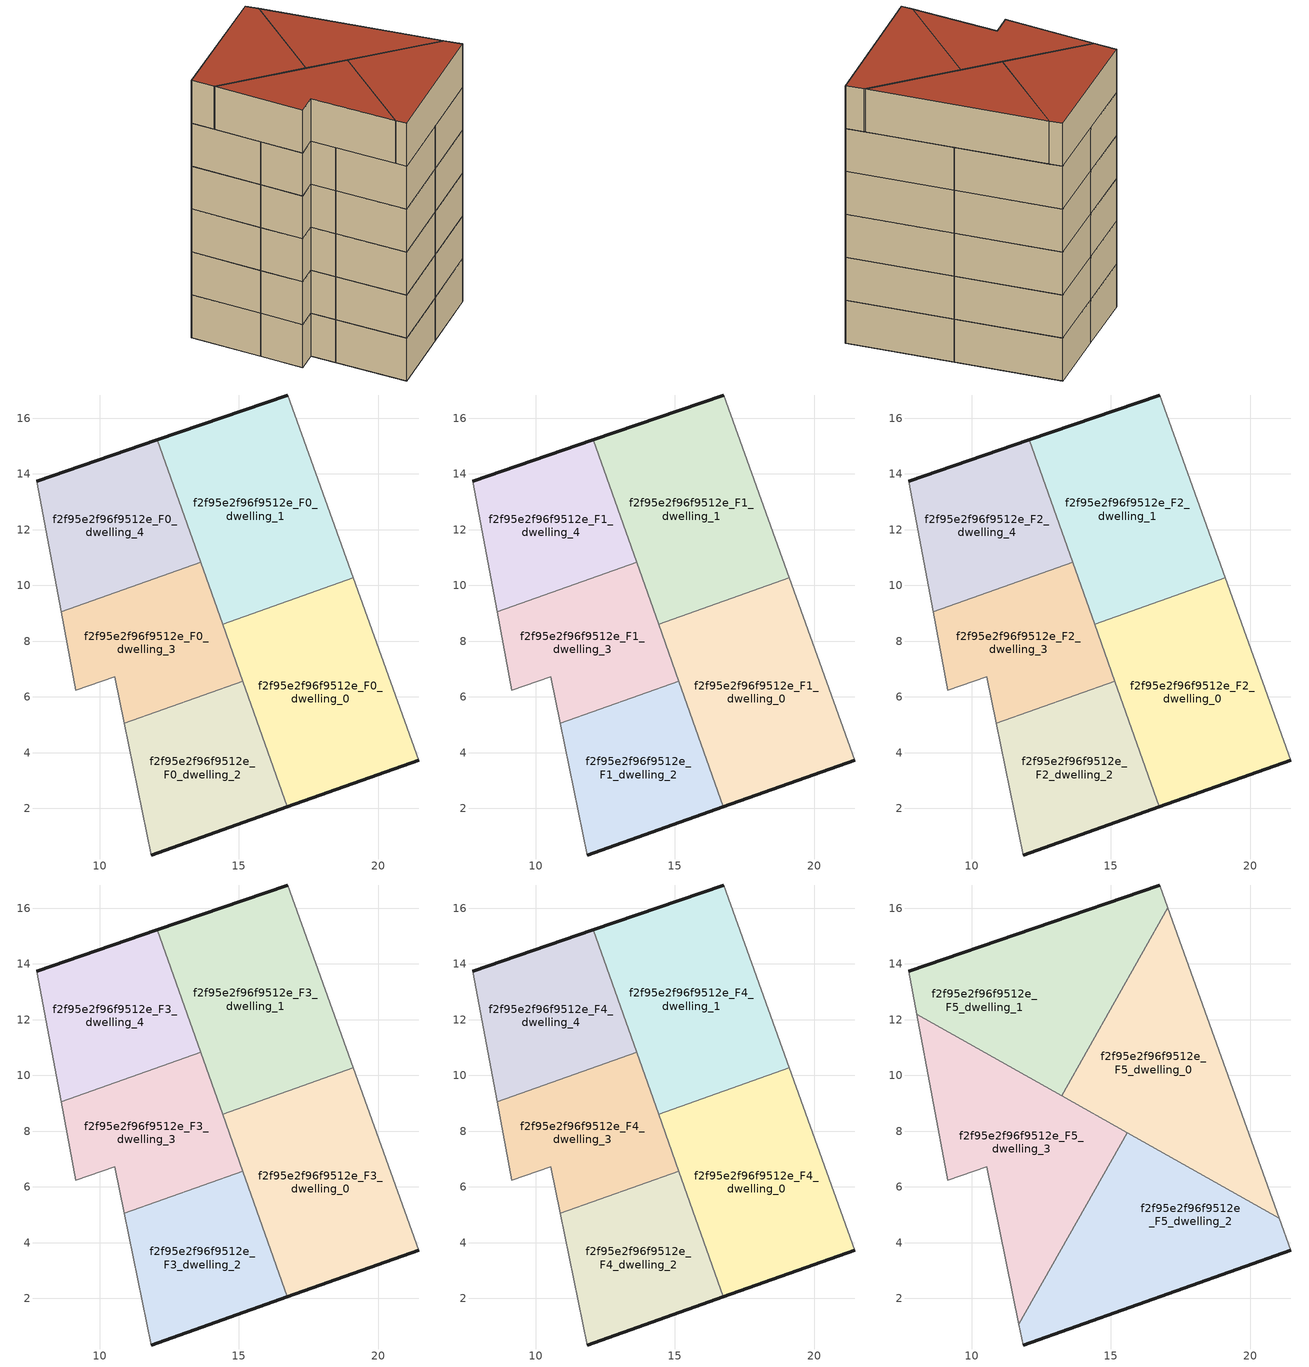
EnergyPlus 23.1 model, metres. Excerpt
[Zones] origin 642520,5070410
f2f95e2f96f9512e_F0_dwelling_0
 floor ground (EU_floor_Construction): 21.45,3.72 19.11,10.27 14.41,8.61 16.73,2.05 z0
 wall outside (EU_wall_Construction): 21.45,3.72 16.73,2.05 z0:3
 wall to f2f95e2f96f9512e_F0_dwelling_1 (EU_wall_Construction): 14.41,8.61 19.11,10.27 z0:3
 wall adiabatic (EU_wall_Construction): 19.11,10.27 21.45,3.72 z0:3
 wall to f2f95e2f96f9512e_F0_dwelling_2 (EU_wall_Construction): 16.73,2.05 15.14,6.56 z0:3
 wall to f2f95e2f96f9512e_F0_dwelling_3 (EU_wall_Construction): 15.14,6.56 14.41,8.61 z0:3
f2f95e2f96f9512e_F0_dwelling_1
 floor ground (EU_floor_Construction): 19.11,10.27 16.75,16.83 12.07,15.22 14.41,8.61 z0
 wall outside (EU_wall_Construction): 12.07,15.22 16.75,16.83 z0:3
 wall adiabatic (EU_wall_Construction): 16.75,16.83 19.11,10.27 z0:3
 wall to f2f95e2f96f9512e_F0_dwelling_4 (EU_wall_Construction): 13.63,10.83 12.07,15.22 z0:3
 wall to f2f95e2f96f9512e_F0_dwelling_3 (EU_wall_Construction): 14.41,8.61 13.63,10.83 z0:3
f2f95e2f96f9512e_F0_dwelling_2
 floor ground (EU_floor_Construction): 16.73,2.05 15.14,6.56 10.89,5.05 11.84,0.33 z0
 wall outside (EU_wall_Construction): 16.73,2.05 11.84,0.33 z0:3
 wall to f2f95e2f96f9512e_F0_dwelling_3 (EU_wall_Construction): 10.89,5.05 15.14,6.56 z0:3
 wall adiabatic (EU_wall_Construction): 11.84,0.33 10.89,5.05 z0:3
f2f95e2f96f9512e_F0_dwelling_3
 floor ground (EU_floor_Construction): 15.14,6.56 13.63,10.83 8.62,9.06 9.15,6.23 10.55,6.73 10.89,5.05 z0
 wall adiabatic (EU_wall_Construction): 10.89,5.05 10.55,6.73 9.15,6.23 8.62,9.06 z0:3
 wall to f2f95e2f96f9512e_F0_dwelling_4 (EU_wall_Construction): 8.62,9.06 13.63,10.83 z0:3
f2f95e2f96f9512e_F0_dwelling_4
 floor ground (EU_floor_Construction): 13.63,10.83 12.07,15.22 7.75,13.74 8.62,9.06 z0
 wall outside (EU_wall_Construction): 7.75,13.74 12.07,15.22 z0:3
 wall adiabatic (EU_wall_Construction): 8.62,9.06 7.75,13.74 z0:3
f2f95e2f96f9512e_F1_dwelling_0
 floor to f2f95e2f96f9512e_F0_dwelling_0 (EU_floor_Construction): 21.45,3.72 19.11,10.27 14.41,8.61 16.73,2.05 z3
 wall outside (EU_wall_Construction): 21.45,3.72 16.73,2.05 z3:6
 wall to f2f95e2f96f9512e_F1_dwelling_1 (EU_wall_Construction): 14.41,8.61 19.11,10.27 z3:6
 wall adiabatic (EU_wall_Construction): 19.11,10.27 21.45,3.72 z3:6
 wall to f2f95e2f96f9512e_F1_dwelling_2 (EU_wall_Construction): 16.73,2.05 15.14,6.56 z3:6
 wall to f2f95e2f96f9512e_F1_dwelling_3 (EU_wall_Construction): 15.14,6.56 14.41,8.61 z3:6
f2f95e2f96f9512e_F1_dwelling_1
 floor to f2f95e2f96f9512e_F0_dwelling_1 (EU_floor_Construction): 19.11,10.27 16.75,16.83 12.07,15.22 14.41,8.61 z3
 wall outside (EU_wall_Construction): 12.07,15.22 16.75,16.83 z3:6
 wall adiabatic (EU_wall_Construction): 16.75,16.83 19.11,10.27 z3:6
 wall to f2f95e2f96f9512e_F1_dwelling_4 (EU_wall_Construction): 13.63,10.83 12.07,15.22 z3:6
 wall to f2f95e2f96f9512e_F1_dwelling_3 (EU_wall_Construction): 14.41,8.61 13.63,10.83 z3:6
f2f95e2f96f9512e_F1_dwelling_2
 floor to f2f95e2f96f9512e_F0_dwelling_2 (EU_floor_Construction): 16.73,2.05 15.14,6.56 10.89,5.05 11.84,0.33 z3
 wall outside (EU_wall_Construction): 16.73,2.05 11.84,0.33 z3:6
 wall to f2f95e2f96f9512e_F1_dwelling_3 (EU_wall_Construction): 10.89,5.05 15.14,6.56 z3:6
 wall adiabatic (EU_wall_Construction): 11.84,0.33 10.89,5.05 z3:6
f2f95e2f96f9512e_F1_dwelling_3
 floor to f2f95e2f96f9512e_F0_dwelling_3 (EU_floor_Construction): 15.14,6.56 13.63,10.83 8.62,9.06 9.15,6.23 10.55,6.73 10.89,5.05 z3
 wall adiabatic (EU_wall_Construction): 10.89,5.05 10.55,6.73 9.15,6.23 8.62,9.06 z3:6
 wall to f2f95e2f96f9512e_F1_dwelling_4 (EU_wall_Construction): 8.62,9.06 13.63,10.83 z3:6
f2f95e2f96f9512e_F1_dwelling_4
 floor to f2f95e2f96f9512e_F0_dwelling_4 (EU_floor_Construction): 13.63,10.83 12.07,15.22 7.75,13.74 8.62,9.06 z3
 wall outside (EU_wall_Construction): 7.75,13.74 12.07,15.22 z3:6
 wall adiabatic (EU_wall_Construction): 8.62,9.06 7.75,13.74 z3:6
f2f95e2f96f9512e_F2_dwelling_0
 floor to f2f95e2f96f9512e_F1_dwelling_0 (EU_floor_Construction): 21.45,3.72 19.11,10.27 14.41,8.61 16.73,2.05 z6
 wall outside (EU_wall_Construction): 21.45,3.72 16.73,2.05 z6:9
 wall to f2f95e2f96f9512e_F2_dwelling_1 (EU_wall_Construction): 14.41,8.61 19.11,10.27 z6:9
 wall adiabatic (EU_wall_Construction): 19.11,10.27 21.45,3.72 z6:9
 wall to f2f95e2f96f9512e_F2_dwelling_2 (EU_wall_Construction): 16.73,2.05 15.14,6.56 z6:9
 wall to f2f95e2f96f9512e_F2_dwelling_3 (EU_wall_Construction): 15.14,6.56 14.41,8.61 z6:9
f2f95e2f96f9512e_F2_dwelling_1
 floor to f2f95e2f96f9512e_F1_dwelling_1 (EU_floor_Construction): 19.11,10.27 16.75,16.83 12.07,15.22 14.41,8.61 z6
 wall outside (EU_wall_Construction): 12.07,15.22 16.75,16.83 z6:9
 wall adiabatic (EU_wall_Construction): 16.75,16.83 19.11,10.27 z6:9
 wall to f2f95e2f96f9512e_F2_dwelling_4 (EU_wall_Construction): 13.63,10.83 12.07,15.22 z6:9
 wall to f2f95e2f96f9512e_F2_dwelling_3 (EU_wall_Construction): 14.41,8.61 13.63,10.83 z6:9
f2f95e2f96f9512e_F2_dwelling_2
 floor to f2f95e2f96f9512e_F1_dwelling_2 (EU_floor_Construction): 16.73,2.05 15.14,6.56 10.89,5.05 11.84,0.33 z6
 wall outside (EU_wall_Construction): 16.73,2.05 11.84,0.33 z6:9
 wall to f2f95e2f96f9512e_F2_dwelling_3 (EU_wall_Construction): 10.89,5.05 15.14,6.56 z6:9
 wall adiabatic (EU_wall_Construction): 11.84,0.33 10.89,5.05 z6:9
f2f95e2f96f9512e_F2_dwelling_3
 floor to f2f95e2f96f9512e_F1_dwelling_3 (EU_floor_Construction): 15.14,6.56 13.63,10.83 8.62,9.06 9.15,6.23 10.55,6.73 10.89,5.05 z6
 wall adiabatic (EU_wall_Construction): 10.89,5.05 10.55,6.73 9.15,6.23 8.62,9.06 z6:9
 wall to f2f95e2f96f9512e_F2_dwelling_4 (EU_wall_Construction): 8.62,9.06 13.63,10.83 z6:9
f2f95e2f96f9512e_F2_dwelling_4
 floor to f2f95e2f96f9512e_F1_dwelling_4 (EU_floor_Construction): 13.63,10.83 12.07,15.22 7.75,13.74 8.62,9.06 z6
 wall outside (EU_wall_Construction): 7.75,13.74 12.07,15.22 z6:9
 wall adiabatic (EU_wall_Construction): 8.62,9.06 7.75,13.74 z6:9
f2f95e2f96f9512e_F3_dwelling_0
 floor to f2f95e2f96f9512e_F2_dwelling_0 (EU_floor_Construction): 21.45,3.72 19.11,10.27 14.41,8.61 16.73,2.05 z9
 wall outside (EU_wall_Construction): 21.45,3.72 16.73,2.05 z9:12
 wall to f2f95e2f96f9512e_F3_dwelling_1 (EU_wall_Construction): 14.41,8.61 19.11,10.27 z9:12
 wall adiabatic (EU_wall_Construction): 19.11,10.27 21.45,3.72 z9:12
 wall to f2f95e2f96f9512e_F3_dwelling_2 (EU_wall_Construction): 16.73,2.05 15.14,6.56 z9:12
 wall to f2f95e2f96f9512e_F3_dwelling_3 (EU_wall_Construction): 15.14,6.56 14.41,8.61 z9:12
f2f95e2f96f9512e_F3_dwelling_1
 floor to f2f95e2f96f9512e_F2_dwelling_1 (EU_floor_Construction): 19.11,10.27 16.75,16.83 12.07,15.22 14.41,8.61 z9
 wall outside (EU_wall_Construction): 12.07,15.22 16.75,16.83 z9:12
 wall adiabatic (EU_wall_Construction): 16.75,16.83 19.11,10.27 z9:12
 wall to f2f95e2f96f9512e_F3_dwelling_4 (EU_wall_Construction): 13.63,10.83 12.07,15.22 z9:12
 wall to f2f95e2f96f9512e_F3_dwelling_3 (EU_wall_Construction): 14.41,8.61 13.63,10.83 z9:12
f2f95e2f96f9512e_F3_dwelling_2
 floor to f2f95e2f96f9512e_F2_dwelling_2 (EU_floor_Construction): 16.73,2.05 15.14,6.56 10.89,5.05 11.84,0.33 z9
 wall outside (EU_wall_Construction): 16.73,2.05 11.84,0.33 z9:12
 wall to f2f95e2f96f9512e_F3_dwelling_3 (EU_wall_Construction): 10.89,5.05 15.14,6.56 z9:12
 wall adiabatic (EU_wall_Construction): 11.84,0.33 10.89,5.05 z9:12
f2f95e2f96f9512e_F3_dwelling_3
 floor to f2f95e2f96f9512e_F2_dwelling_3 (EU_floor_Construction): 15.14,6.56 13.63,10.83 8.62,9.06 9.15,6.23 10.55,6.73 10.89,5.05 z9
 wall adiabatic (EU_wall_Construction): 10.89,5.05 10.55,6.73 9.15,6.23 8.62,9.06 z9:12
 wall to f2f95e2f96f9512e_F3_dwelling_4 (EU_wall_Construction): 8.62,9.06 13.63,10.83 z9:12
f2f95e2f96f9512e_F3_dwelling_4
 floor to f2f95e2f96f9512e_F2_dwelling_4 (EU_floor_Construction): 13.63,10.83 12.07,15.22 7.75,13.74 8.62,9.06 z9
 wall outside (EU_wall_Construction): 7.75,13.74 12.07,15.22 z9:12
 wall adiabatic (EU_wall_Construction): 8.62,9.06 7.75,13.74 z9:12
f2f95e2f96f9512e_F4_dwelling_0
 floor to f2f95e2f96f9512e_F3_dwelling_0 (EU_floor_Construction): 21.45,3.72 19.11,10.27 14.41,8.61 16.73,2.05 z12
 wall outside (EU_wall_Construction): 21.45,3.72 16.73,2.05 z12:15
 wall to f2f95e2f96f9512e_F4_dwelling_1 (EU_wall_Construction): 14.41,8.61 19.11,10.27 z12:15
 wall adiabatic (EU_wall_Construction): 19.11,10.27 21.45,3.72 z12:15
 wall to f2f95e2f96f9512e_F4_dwelling_2 (EU_wall_Construction): 16.73,2.05 15.14,6.56 z12:15
 wall to f2f95e2f96f9512e_F4_dwelling_3 (EU_wall_Construction): 15.14,6.56 14.41,8.61 z12:15
 ceiling adiabatic (EU_roof_Construction): 19.11,10.27 21.04,4.87 14.41,8.61 z15
f2f95e2f96f9512e_F4_dwelling_1
 floor to f2f95e2f96f9512e_F3_dwelling_1 (EU_floor_Construction): 19.11,10.27 16.75,16.83 12.07,15.22 14.41,8.61 z12
 wall outside (EU_wall_Construction): 12.07,15.22 16.75,16.83 z12:15
 wall adiabatic (EU_wall_Construction): 16.75,16.83 19.11,10.27 z12:15
 wall to f2f95e2f96f9512e_F4_dwelling_4 (EU_wall_Construction): 13.63,10.83 12.07,15.22 z12:15
 wall to f2f95e2f96f9512e_F4_dwelling_3 (EU_wall_Construction): 14.41,8.61 13.63,10.83 z12:15
 ceiling adiabatic (EU_roof_Construction): 17.04,16.02 19.11,10.27 14.41,8.61 13.82,10.29 z15
f2f95e2f96f9512e_F4_dwelling_2
 floor to f2f95e2f96f9512e_F3_dwelling_2 (EU_floor_Construction): 16.73,2.05 15.14,6.56 10.89,5.05 11.84,0.33 z12
 wall outside (EU_wall_Construction): 16.73,2.05 11.84,0.33 z12:15
 wall to f2f95e2f96f9512e_F4_dwelling_3 (EU_wall_Construction): 10.89,5.05 15.14,6.56 z12:15
 wall adiabatic (EU_wall_Construction): 11.84,0.33 10.89,5.05 z12:15
f2f95e2f96f9512e_F4_dwelling_3
 floor to f2f95e2f96f9512e_F3_dwelling_3 (EU_floor_Construction): 15.14,6.56 13.63,10.83 8.62,9.06 9.15,6.23 10.55,6.73 10.89,5.05 z12
 wall adiabatic (EU_wall_Construction): 10.89,5.05 10.55,6.73 9.15,6.23 8.62,9.06 z12:15
 wall to f2f95e2f96f9512e_F4_dwelling_4 (EU_wall_Construction): 8.62,9.06 13.63,10.83 z12:15
 ceiling adiabatic (EU_roof_Construction): 13.63,10.83 14.41,8.61 11.69,10.14 13.24,9.27 13.82,10.29 z15
f2f95e2f96f9512e_F4_dwelling_4
 floor to f2f95e2f96f9512e_F3_dwelling_4 (EU_floor_Construction): 13.63,10.83 12.07,15.22 7.75,13.74 8.62,9.06 z12
 wall outside (EU_wall_Construction): 7.75,13.74 12.07,15.22 z12:15
 wall adiabatic (EU_wall_Construction): 8.62,9.06 7.75,13.74 z12:15
f2f95e2f96f9512e_F5_dwelling_0
 floor adiabatic (EU_floor_Construction): 21.04,4.87 17.05,16.02 13.24,9.27 z15
 wall adiabatic (EU_wall_Construction): 17.05,16.02 21.04,4.87 z15:18
 wall to f2f95e2f96f9512e_F5_dwelling_1 (EU_wall_Construction): 13.24,9.27 17.05,16.02 z15:18
 wall to f2f95e2f96f9512e_F5_dwelling_2 (EU_wall_Construction): 21.04,4.87 15.58,7.95 z15:18
 wall to f2f95e2f96f9512e_F5_dwelling_3 (EU_wall_Construction): 15.58,7.95 13.24,9.27 z15:18
 roof outside (EU_roof_Construction): 17.05,16.02 21.04,4.87 13.24,9.27 z18
f2f95e2f96f9512e_F5_dwelling_1
 floor to f2f95e2f96f9512e_F4_dwelling_4 (EU_floor_Construction): 13.63,10.83 12.07,15.22 7.75,13.74 8.03,12.2 11.69,10.14 z15
 floor to f2f95e2f96f9512e_F4_dwelling_1 (EU_floor_Construction): 13.82,10.29 17.04,16.02 16.75,16.83 12.07,15.22 z15
 floor to f2f95e2f96f9512e_F4_dwelling_3 (EU_floor_Construction): 13.24,9.27 13.82,10.29 13.63,10.83 11.69,10.14 z15
 wall outside (EU_wall_Construction): 7.75,13.74 16.75,16.83 z15:18
 wall adiabatic (EU_wall_Construction): 8.03,12.21 7.75,13.74 / 16.75,16.83 17.05,16.02 z15:18
 wall to f2f95e2f96f9512e_F5_dwelling_3 (EU_wall_Construction): 13.24,9.27 8.03,12.21 z15:18
 roof outside (EU_roof_Construction): 16.75,16.83 17.05,16.02 13.24,9.27 8.03,12.21 7.75,13.74 z18
f2f95e2f96f9512e_F5_dwelling_2
 floor to f2f95e2f96f9512e_F4_dwelling_0 (EU_floor_Construction): 21.45,3.72 21.04,4.87 15.58,7.95 15.01,6.93 16.73,2.05 z15
 floor to f2f95e2f96f9512e_F4_dwelling_2 (EU_floor_Construction): 16.73,2.05 15.14,6.56 14.71,6.4 11.7,1.06 11.84,0.33 z15
 floor to f2f95e2f96f9512e_F4_dwelling_3 (EU_floor_Construction): 15.14,6.56 15.01,6.93 14.71,6.4 z15
 wall outside (EU_wall_Construction): 21.45,3.72 11.84,0.33 z15:18
 wall adiabatic (EU_wall_Construction): 11.84,0.33 11.69,1.06 / 21.04,4.87 21.45,3.72 z15:18
 wall to f2f95e2f96f9512e_F5_dwelling_3 (EU_wall_Construction): 11.69,1.06 15.58,7.95 z15:18
 roof outside (EU_roof_Construction): 21.04,4.87 21.45,3.72 11.84,0.33 11.69,1.06 15.58,7.95 z18
f2f95e2f96f9512e_F5_dwelling_3
 floor to f2f95e2f96f9512e_F4_dwelling_2 (EU_floor_Construction): 11.7,1.06 14.71,6.4 10.89,5.05 z15
 floor to f2f95e2f96f9512e_F4_dwelling_3 (EU_floor_Construction): 14.71,6.4 15.01,6.93 14.41,8.61 11.69,10.14 8.62,9.06 9.15,6.23 10.55,6.73 10.89,5.05 z15
 floor to f2f95e2f96f9512e_F4_dwelling_4 (EU_floor_Construction): 11.69,10.14 8.03,12.2 8.62,9.06 z15
 floor to f2f95e2f96f9512e_F4_dwelling_0 (EU_floor_Construction): 15.01,6.93 15.58,7.95 14.41,8.61 z15
 wall adiabatic (EU_wall_Construction): 11.69,1.06 10.55,6.73 9.15,6.23 8.03,12.21 z15:18
 roof outside (EU_roof_Construction): 15.58,7.95 11.69,1.06 10.55,6.73 9.15,6.23 8.03,12.21 z18
[Building]
EU S2 Campaign: North Axis=0; Terrain=City; Solar Distribution=FullExterior
[Site:Location]
Lyon-Bron: Latitude=45.75; Longitude=5; Time Zone=1; Elevation=198
[SizingPeriod:WeatherFileDays]
AnnualSizingPeriod: Begin Month=1; Begin Day of Month=1; End Month=12; End Day of Month=31; Day of Week for Start Day=Monday; Use Weather File Daylight Saving Period=No; Use Weather File Rain and Snow Indicators=No
[MATERIAL]
EU_InternalMass_Material: Roughness=MediumRough; Thickness=0.1; Conductivity=1; Density=1800; Specific Heat=900; Thermal Absorptance=0.9; Solar Absorptance=0.7; Visible Absorptance=0.7
[MATERIAL:NOMASS] Roughness=MediumRough; Thermal Absorptance=0.9; Solar Absorptance=0.7; Visible Absorptance=0.7
Name | Thermal Resistance
EU_wall_NoMass | 0.776494
EU_roof_NoMass | 0.486893
EU_floor_NoMass | 0.421597
[CONSTRUCTION]
EU_wall_Construction: EU_wall_NoMass
EU_roof_Construction: EU_roof_NoMass
EU_floor_Construction: EU_floor_NoMass
EU_InternalMass_Construction: EU_InternalMass_Material
[ZONE] Type=1; Multiplier=1; Ceiling Height=autocalculate; Floor Area=autocalculate; Part of Total Floor Area=Yes
Name | Volume
f2f95e2f96f9512e_F0_dwelling_0; f2f95e2f96f9512e_F1_dwelling_0; f2f95e2f96f9512e_F2_dwelling_0; f2f95e2f96f9512e_F3_dwelling_0; f2f95e2f96f9512e_F4_dwelling_0; f2f95e2f96f9512e_F5_dwelling_2 | 104.173
f2f95e2f96f9512e_F5_dwelling_0 | 104.186
f2f95e2f96f9512e_F0_dwelling_1; f2f95e2f96f9512e_F1_dwelling_1; f2f95e2f96f9512e_F2_dwelling_1; f2f95e2f96f9512e_F3_dwelling_1; f2f95e2f96f9512e_F4_dwelling_1 | 104.178
f2f95e2f96f9512e_F5_dwelling_1 | 104.176
f2f95e2f96f9512e_F0_dwelling_2; f2f95e2f96f9512e_F1_dwelling_2; f2f95e2f96f9512e_F2_dwelling_2; f2f95e2f96f9512e_F3_dwelling_2; f2f95e2f96f9512e_F4_dwelling_2 | 69.4629
f2f95e2f96f9512e_F0_dwelling_3; f2f95e2f96f9512e_F1_dwelling_3; f2f95e2f96f9512e_F2_dwelling_3; f2f95e2f96f9512e_F3_dwelling_3; f2f95e2f96f9512e_F4_dwelling_3 | 69.4409
f2f95e2f96f9512e_F5_dwelling_3 | 104.183
f2f95e2f96f9512e_F0_dwelling_4; f2f95e2f96f9512e_F1_dwelling_4; f2f95e2f96f9512e_F2_dwelling_4; f2f95e2f96f9512e_F3_dwelling_4; f2f95e2f96f9512e_F4_dwelling_4 | 69.4578
[INTERNALMASS] Construction=EU_InternalMass_Construction
Name | Zone or ZoneList | Surface Area
f2f95e2f96f9512e_F0_dwelling_0_EU_InternalMass | f2f95e2f96f9512e_F0_dwelling_0 | 34.7241
f2f95e2f96f9512e_F0_dwelling_1_EU_InternalMass | f2f95e2f96f9512e_F0_dwelling_1 | 34.726
f2f95e2f96f9512e_F0_dwelling_2_EU_InternalMass | f2f95e2f96f9512e_F0_dwelling_2 | 23.154
f2f95e2f96f9512e_F0_dwelling_3_EU_InternalMass | f2f95e2f96f9512e_F0_dwelling_3 | 23.147
f2f95e2f96f9512e_F0_dwelling_4_EU_InternalMass | f2f95e2f96f9512e_F0_dwelling_4 | 23.1527
f2f95e2f96f9512e_F1_dwelling_0_EU_InternalMass | f2f95e2f96f9512e_F1_dwelling_0 | 34.7241
f2f95e2f96f9512e_F1_dwelling_1_EU_InternalMass | f2f95e2f96f9512e_F1_dwelling_1 | 34.726
f2f95e2f96f9512e_F1_dwelling_2_EU_InternalMass | f2f95e2f96f9512e_F1_dwelling_2 | 23.154
f2f95e2f96f9512e_F1_dwelling_3_EU_InternalMass | f2f95e2f96f9512e_F1_dwelling_3 | 23.147
f2f95e2f96f9512e_F1_dwelling_4_EU_InternalMass | f2f95e2f96f9512e_F1_dwelling_4 | 23.1527
f2f95e2f96f9512e_F2_dwelling_0_EU_InternalMass | f2f95e2f96f9512e_F2_dwelling_0 | 34.7241
f2f95e2f96f9512e_F2_dwelling_1_EU_InternalMass | f2f95e2f96f9512e_F2_dwelling_1 | 34.726
f2f95e2f96f9512e_F2_dwelling_2_EU_InternalMass | f2f95e2f96f9512e_F2_dwelling_2 | 23.154
f2f95e2f96f9512e_F2_dwelling_3_EU_InternalMass | f2f95e2f96f9512e_F2_dwelling_3 | 23.147
f2f95e2f96f9512e_F2_dwelling_4_EU_InternalMass | f2f95e2f96f9512e_F2_dwelling_4 | 23.1527
f2f95e2f96f9512e_F3_dwelling_0_EU_InternalMass | f2f95e2f96f9512e_F3_dwelling_0 | 34.7241
f2f95e2f96f9512e_F3_dwelling_1_EU_InternalMass | f2f95e2f96f9512e_F3_dwelling_1 | 34.726
f2f95e2f96f9512e_F3_dwelling_2_EU_InternalMass | f2f95e2f96f9512e_F3_dwelling_2 | 23.154
f2f95e2f96f9512e_F3_dwelling_3_EU_InternalMass | f2f95e2f96f9512e_F3_dwelling_3 | 23.147
f2f95e2f96f9512e_F3_dwelling_4_EU_InternalMass | f2f95e2f96f9512e_F3_dwelling_4 | 23.1527
f2f95e2f96f9512e_F4_dwelling_0_EU_InternalMass | f2f95e2f96f9512e_F4_dwelling_0 | 34.7241
f2f95e2f96f9512e_F4_dwelling_1_EU_InternalMass | f2f95e2f96f9512e_F4_dwelling_1 | 34.726
f2f95e2f96f9512e_F4_dwelling_2_EU_InternalMass | f2f95e2f96f9512e_F4_dwelling_2 | 23.154
f2f95e2f96f9512e_F4_dwelling_3_EU_InternalMass | f2f95e2f96f9512e_F4_dwelling_3 | 23.147
f2f95e2f96f9512e_F4_dwelling_4_EU_InternalMass | f2f95e2f96f9512e_F4_dwelling_4 | 23.1527
f2f95e2f96f9512e_F5_dwelling_0_EU_InternalMass | f2f95e2f96f9512e_F5_dwelling_0 | 34.7289
f2f95e2f96f9512e_F5_dwelling_1_EU_InternalMass | f2f95e2f96f9512e_F5_dwelling_1 | 34.7254
f2f95e2f96f9512e_F5_dwelling_2_EU_InternalMass | f2f95e2f96f9512e_F5_dwelling_2 | 34.724
f2f95e2f96f9512e_F5_dwelling_3_EU_InternalMass | f2f95e2f96f9512e_F5_dwelling_3 | 34.728
[OTHEREQUIPMENT] Fuel Type=Electricity; Design Level Calculation Method=Watts/Area; Power per Zone Floor Area=1; Fraction Latent=0; Fraction Radiant=0; Fraction Lost=0; Carbon Dioxide Generation Rate=0; EndUse Subcategory=EU_Step8_InternalGains
Name | Zone or ZoneList or Space or SpaceList | Schedule
EU_Step8_InternalGain_f2f95e2f96f9512e_F0_dwelling_0_f000 | f2f95e2f96f9512e_F0_dwelling_0 | EU_Step8_GainSchedule_f2f95e2f96f9512e_F0_dwelling_0_f000
EU_Step8_InternalGain_f2f95e2f96f9512e_F0_dwelling_1_f000 | f2f95e2f96f9512e_F0_dwelling_1 | EU_Step8_GainSchedule_f2f95e2f96f9512e_F0_dwelling_1_f000
EU_Step8_InternalGain_f2f95e2f96f9512e_F0_dwelling_2_f000 | f2f95e2f96f9512e_F0_dwelling_2 | EU_Step8_GainSchedule_f2f95e2f96f9512e_F0_dwelling_2_f000
EU_Step8_InternalGain_f2f95e2f96f9512e_F0_dwelling_3_f000 | f2f95e2f96f9512e_F0_dwelling_3 | EU_Step8_GainSchedule_f2f95e2f96f9512e_F0_dwelling_3_f000
EU_Step8_InternalGain_f2f95e2f96f9512e_F0_dwelling_4_f000 | f2f95e2f96f9512e_F0_dwelling_4 | EU_Step8_GainSchedule_f2f95e2f96f9512e_F0_dwelling_4_f000
EU_Step8_InternalGain_f2f95e2f96f9512e_F1_dwelling_0_f000 | f2f95e2f96f9512e_F1_dwelling_0 | EU_Step8_GainSchedule_f2f95e2f96f9512e_F1_dwelling_0_f000
EU_Step8_InternalGain_f2f95e2f96f9512e_F1_dwelling_1_f000 | f2f95e2f96f9512e_F1_dwelling_1 | EU_Step8_GainSchedule_f2f95e2f96f9512e_F1_dwelling_1_f000
EU_Step8_InternalGain_f2f95e2f96f9512e_F1_dwelling_2_f000 | f2f95e2f96f9512e_F1_dwelling_2 | EU_Step8_GainSchedule_f2f95e2f96f9512e_F1_dwelling_2_f000
EU_Step8_InternalGain_f2f95e2f96f9512e_F1_dwelling_3_f000 | f2f95e2f96f9512e_F1_dwelling_3 | EU_Step8_GainSchedule_f2f95e2f96f9512e_F1_dwelling_3_f000
EU_Step8_InternalGain_f2f95e2f96f9512e_F1_dwelling_4_f000 | f2f95e2f96f9512e_F1_dwelling_4 | EU_Step8_GainSchedule_f2f95e2f96f9512e_F1_dwelling_4_f000
EU_Step8_InternalGain_f2f95e2f96f9512e_F2_dwelling_0_f000 | f2f95e2f96f9512e_F2_dwelling_0 | EU_Step8_GainSchedule_f2f95e2f96f9512e_F2_dwelling_0_f000
EU_Step8_InternalGain_f2f95e2f96f9512e_F2_dwelling_1_f000 | f2f95e2f96f9512e_F2_dwelling_1 | EU_Step8_GainSchedule_f2f95e2f96f9512e_F2_dwelling_1_f000
EU_Step8_InternalGain_f2f95e2f96f9512e_F2_dwelling_2_f000 | f2f95e2f96f9512e_F2_dwelling_2 | EU_Step8_GainSchedule_f2f95e2f96f9512e_F2_dwelling_2_f000
EU_Step8_InternalGain_f2f95e2f96f9512e_F2_dwelling_3_f000 | f2f95e2f96f9512e_F2_dwelling_3 | EU_Step8_GainSchedule_f2f95e2f96f9512e_F2_dwelling_3_f000
EU_Step8_InternalGain_f2f95e2f96f9512e_F2_dwelling_4_f000 | f2f95e2f96f9512e_F2_dwelling_4 | EU_Step8_GainSchedule_f2f95e2f96f9512e_F2_dwelling_4_f000
EU_Step8_InternalGain_f2f95e2f96f9512e_F3_dwelling_0_f000 | f2f95e2f96f9512e_F3_dwelling_0 | EU_Step8_GainSchedule_f2f95e2f96f9512e_F3_dwelling_0_f000
EU_Step8_InternalGain_f2f95e2f96f9512e_F3_dwelling_1_f000 | f2f95e2f96f9512e_F3_dwelling_1 | EU_Step8_GainSchedule_f2f95e2f96f9512e_F3_dwelling_1_f000
EU_Step8_InternalGain_f2f95e2f96f9512e_F3_dwelling_2_f000 | f2f95e2f96f9512e_F3_dwelling_2 | EU_Step8_GainSchedule_f2f95e2f96f9512e_F3_dwelling_2_f000
EU_Step8_InternalGain_f2f95e2f96f9512e_F3_dwelling_3_f000 | f2f95e2f96f9512e_F3_dwelling_3 | EU_Step8_GainSchedule_f2f95e2f96f9512e_F3_dwelling_3_f000
EU_Step8_InternalGain_f2f95e2f96f9512e_F3_dwelling_4_f000 | f2f95e2f96f9512e_F3_dwelling_4 | EU_Step8_GainSchedule_f2f95e2f96f9512e_F3_dwelling_4_f000
EU_Step8_InternalGain_f2f95e2f96f9512e_F4_dwelling_0_f000 | f2f95e2f96f9512e_F4_dwelling_0 | EU_Step8_GainSchedule_f2f95e2f96f9512e_F4_dwelling_0_f000
EU_Step8_InternalGain_f2f95e2f96f9512e_F4_dwelling_1_f000 | f2f95e2f96f9512e_F4_dwelling_1 | EU_Step8_GainSchedule_f2f95e2f96f9512e_F4_dwelling_1_f000
EU_Step8_InternalGain_f2f95e2f96f9512e_F4_dwelling_2_f000 | f2f95e2f96f9512e_F4_dwelling_2 | EU_Step8_GainSchedule_f2f95e2f96f9512e_F4_dwelling_2_f000
EU_Step8_InternalGain_f2f95e2f96f9512e_F4_dwelling_3_f000 | f2f95e2f96f9512e_F4_dwelling_3 | EU_Step8_GainSchedule_f2f95e2f96f9512e_F4_dwelling_3_f000
EU_Step8_InternalGain_f2f95e2f96f9512e_F4_dwelling_4_f000 | f2f95e2f96f9512e_F4_dwelling_4 | EU_Step8_GainSchedule_f2f95e2f96f9512e_F4_dwelling_4_f000
EU_Step8_InternalGain_f2f95e2f96f9512e_F5_dwelling_0_f000 | f2f95e2f96f9512e_F5_dwelling_0 | EU_Step8_GainSchedule_f2f95e2f96f9512e_F5_dwelling_0_f000
EU_Step8_InternalGain_f2f95e2f96f9512e_F5_dwelling_1_f000 | f2f95e2f96f9512e_F5_dwelling_1 | EU_Step8_GainSchedule_f2f95e2f96f9512e_F5_dwelling_1_f000
EU_Step8_InternalGain_f2f95e2f96f9512e_F5_dwelling_2_f000 | f2f95e2f96f9512e_F5_dwelling_2 | EU_Step8_GainSchedule_f2f95e2f96f9512e_F5_dwelling_2_f000
EU_Step8_InternalGain_f2f95e2f96f9512e_F5_dwelling_3_f000 | f2f95e2f96f9512e_F5_dwelling_3 | EU_Step8_GainSchedule_f2f95e2f96f9512e_F5_dwelling_3_f000
[ZONEVENTILATION:DESIGNFLOWRATE] Schedule=EU_AlwaysOn; Design Flow Rate Calculation Method=AirChanges/Hour; Air Changes per Hour=0.693814; Ventilation Type=Natural; Fan Pressure Rise=0; Fan Total Efficiency=1; Constant Term Coefficient=1; Temperature Term Coefficient=0; Velocity Term Coefficient=0; Velocity Squared Term Coefficient=0; Minimum Indoor Temperature=-100; Maximum Indoor Temperature=100; Delta Temperature=-100; Minimum Outdoor Temperature=-100; Maximum Outdoor Temperature=100; Maximum Wind Speed=40
Name | Zone or ZoneList or Space or SpaceList
EU_ConstantAir_f2f95e2f96f9512e_F0_dwelling_0 | f2f95e2f96f9512e_F0_dwelling_0
EU_ConstantAir_f2f95e2f96f9512e_F0_dwelling_1 | f2f95e2f96f9512e_F0_dwelling_1
EU_ConstantAir_f2f95e2f96f9512e_F0_dwelling_2 | f2f95e2f96f9512e_F0_dwelling_2
EU_ConstantAir_f2f95e2f96f9512e_F0_dwelling_3 | f2f95e2f96f9512e_F0_dwelling_3
EU_ConstantAir_f2f95e2f96f9512e_F0_dwelling_4 | f2f95e2f96f9512e_F0_dwelling_4
EU_ConstantAir_f2f95e2f96f9512e_F1_dwelling_0 | f2f95e2f96f9512e_F1_dwelling_0
EU_ConstantAir_f2f95e2f96f9512e_F1_dwelling_1 | f2f95e2f96f9512e_F1_dwelling_1
EU_ConstantAir_f2f95e2f96f9512e_F1_dwelling_2 | f2f95e2f96f9512e_F1_dwelling_2
EU_ConstantAir_f2f95e2f96f9512e_F1_dwelling_3 | f2f95e2f96f9512e_F1_dwelling_3
EU_ConstantAir_f2f95e2f96f9512e_F1_dwelling_4 | f2f95e2f96f9512e_F1_dwelling_4
EU_ConstantAir_f2f95e2f96f9512e_F2_dwelling_0 | f2f95e2f96f9512e_F2_dwelling_0
EU_ConstantAir_f2f95e2f96f9512e_F2_dwelling_1 | f2f95e2f96f9512e_F2_dwelling_1
EU_ConstantAir_f2f95e2f96f9512e_F2_dwelling_2 | f2f95e2f96f9512e_F2_dwelling_2
EU_ConstantAir_f2f95e2f96f9512e_F2_dwelling_3 | f2f95e2f96f9512e_F2_dwelling_3
EU_ConstantAir_f2f95e2f96f9512e_F2_dwelling_4 | f2f95e2f96f9512e_F2_dwelling_4
EU_ConstantAir_f2f95e2f96f9512e_F3_dwelling_0 | f2f95e2f96f9512e_F3_dwelling_0
EU_ConstantAir_f2f95e2f96f9512e_F3_dwelling_1 | f2f95e2f96f9512e_F3_dwelling_1
EU_ConstantAir_f2f95e2f96f9512e_F3_dwelling_2 | f2f95e2f96f9512e_F3_dwelling_2
EU_ConstantAir_f2f95e2f96f9512e_F3_dwelling_3 | f2f95e2f96f9512e_F3_dwelling_3
EU_ConstantAir_f2f95e2f96f9512e_F3_dwelling_4 | f2f95e2f96f9512e_F3_dwelling_4
EU_ConstantAir_f2f95e2f96f9512e_F4_dwelling_0 | f2f95e2f96f9512e_F4_dwelling_0
EU_ConstantAir_f2f95e2f96f9512e_F4_dwelling_1 | f2f95e2f96f9512e_F4_dwelling_1
EU_ConstantAir_f2f95e2f96f9512e_F4_dwelling_2 | f2f95e2f96f9512e_F4_dwelling_2
EU_ConstantAir_f2f95e2f96f9512e_F4_dwelling_3 | f2f95e2f96f9512e_F4_dwelling_3
EU_ConstantAir_f2f95e2f96f9512e_F4_dwelling_4 | f2f95e2f96f9512e_F4_dwelling_4
EU_ConstantAir_f2f95e2f96f9512e_F5_dwelling_0 | f2f95e2f96f9512e_F5_dwelling_0
EU_ConstantAir_f2f95e2f96f9512e_F5_dwelling_1 | f2f95e2f96f9512e_F5_dwelling_1
EU_ConstantAir_f2f95e2f96f9512e_F5_dwelling_2 | f2f95e2f96f9512e_F5_dwelling_2
EU_ConstantAir_f2f95e2f96f9512e_F5_dwelling_3 | f2f95e2f96f9512e_F5_dwelling_3
[HVACTEMPLATE:THERMOSTAT] Constant Heating Setpoint=20; Constant Cooling Setpoint=50
EU_HeatOnly_f2f95e2f96f9512e_F0_dwelling_0; EU_HeatOnly_f2f95e2f96f9512e_F0_dwelling_1; EU_HeatOnly_f2f95e2f96f9512e_F0_dwelling_2; EU_HeatOnly_f2f95e2f96f9512e_F0_dwelling_3; EU_HeatOnly_f2f95e2f96f9512e_F0_dwelling_4; EU_HeatOnly_f2f95e2f96f9512e_F1_dwelling_0; EU_HeatOnly_f2f95e2f96f9512e_F1_dwelling_1; EU_HeatOnly_f2f95e2f96f9512e_F1_dwelling_2; EU_HeatOnly_f2f95e2f96f9512e_F1_dwelling_3; EU_HeatOnly_f2f95e2f96f9512e_F1_dwelling_4; EU_HeatOnly_f2f95e2f96f9512e_F2_dwelling_0; EU_HeatOnly_f2f95e2f96f9512e_F2_dwelling_1; EU_HeatOnly_f2f95e2f96f9512e_F2_dwelling_2; EU_HeatOnly_f2f95e2f96f9512e_F2_dwelling_3; EU_HeatOnly_f2f95e2f96f9512e_F2_dwelling_4; EU_HeatOnly_f2f95e2f96f9512e_F3_dwelling_0; EU_HeatOnly_f2f95e2f96f9512e_F3_dwelling_1; EU_HeatOnly_f2f95e2f96f9512e_F3_dwelling_2; EU_HeatOnly_f2f95e2f96f9512e_F3_dwelling_3; EU_HeatOnly_f2f95e2f96f9512e_F3_dwelling_4; EU_HeatOnly_f2f95e2f96f9512e_F4_dwelling_0; EU_HeatOnly_f2f95e2f96f9512e_F4_dwelling_1; EU_HeatOnly_f2f95e2f96f9512e_F4_dwelling_2; EU_HeatOnly_f2f95e2f96f9512e_F4_dwelling_3; EU_HeatOnly_f2f95e2f96f9512e_F4_dwelling_4; EU_HeatOnly_f2f95e2f96f9512e_F5_dwelling_0; EU_HeatOnly_f2f95e2f96f9512e_F5_dwelling_1; EU_HeatOnly_f2f95e2f96f9512e_F5_dwelling_2; EU_HeatOnly_f2f95e2f96f9512e_F5_dwelling_3
[HVACTEMPLATE:ZONE:IDEALLOADSAIRSYSTEM] System Availability Schedule=EU_AlwaysOn; Maximum Heating Supply Air Temperature=50; Minimum Cooling Supply Air Temperature=13; Maximum Heating Supply Air Humidity Ratio=0.0156; Minimum Cooling Supply Air Humidity Ratio=0.0077; Heating Limit=NoLimit; Cooling Limit=NoLimit; Heating Availability Schedule=EU_AlwaysOn; Cooling Availability Schedule=EU_CoolingOff; Dehumidification Control Type=ConstantSensibleHeatRatio; Cooling Sensible Heat Ratio=0.7; Dehumidification Setpoint=60; Humidification Control Type=None; Humidification Setpoint=30; Outdoor Air Method=None; Outdoor Air Flow Rate per Person=0.00944; Outdoor Air Flow Rate per Zone Floor Area=0; Outdoor Air Flow Rate per Zone=0; Demand Controlled Ventilation Type=None; Outdoor Air Economizer Type=NoEconomizer; Heat Recovery Type=None; Sensible Heat Recovery Effectiveness=0.7; Latent Heat Recovery Effectiveness=0.65
Name | Template Thermostat
f2f95e2f96f9512e_F0_dwelling_0 | EU_HeatOnly_f2f95e2f96f9512e_F0_dwelling_0
f2f95e2f96f9512e_F0_dwelling_1 | EU_HeatOnly_f2f95e2f96f9512e_F0_dwelling_1
f2f95e2f96f9512e_F0_dwelling_2 | EU_HeatOnly_f2f95e2f96f9512e_F0_dwelling_2
f2f95e2f96f9512e_F0_dwelling_3 | EU_HeatOnly_f2f95e2f96f9512e_F0_dwelling_3
f2f95e2f96f9512e_F0_dwelling_4 | EU_HeatOnly_f2f95e2f96f9512e_F0_dwelling_4
f2f95e2f96f9512e_F1_dwelling_0 | EU_HeatOnly_f2f95e2f96f9512e_F1_dwelling_0
f2f95e2f96f9512e_F1_dwelling_1 | EU_HeatOnly_f2f95e2f96f9512e_F1_dwelling_1
f2f95e2f96f9512e_F1_dwelling_2 | EU_HeatOnly_f2f95e2f96f9512e_F1_dwelling_2
f2f95e2f96f9512e_F1_dwelling_3 | EU_HeatOnly_f2f95e2f96f9512e_F1_dwelling_3
f2f95e2f96f9512e_F1_dwelling_4 | EU_HeatOnly_f2f95e2f96f9512e_F1_dwelling_4
f2f95e2f96f9512e_F2_dwelling_0 | EU_HeatOnly_f2f95e2f96f9512e_F2_dwelling_0
f2f95e2f96f9512e_F2_dwelling_1 | EU_HeatOnly_f2f95e2f96f9512e_F2_dwelling_1
f2f95e2f96f9512e_F2_dwelling_2 | EU_HeatOnly_f2f95e2f96f9512e_F2_dwelling_2
f2f95e2f96f9512e_F2_dwelling_3 | EU_HeatOnly_f2f95e2f96f9512e_F2_dwelling_3
f2f95e2f96f9512e_F2_dwelling_4 | EU_HeatOnly_f2f95e2f96f9512e_F2_dwelling_4
f2f95e2f96f9512e_F3_dwelling_0 | EU_HeatOnly_f2f95e2f96f9512e_F3_dwelling_0
f2f95e2f96f9512e_F3_dwelling_1 | EU_HeatOnly_f2f95e2f96f9512e_F3_dwelling_1
f2f95e2f96f9512e_F3_dwelling_2 | EU_HeatOnly_f2f95e2f96f9512e_F3_dwelling_2
f2f95e2f96f9512e_F3_dwelling_3 | EU_HeatOnly_f2f95e2f96f9512e_F3_dwelling_3
f2f95e2f96f9512e_F3_dwelling_4 | EU_HeatOnly_f2f95e2f96f9512e_F3_dwelling_4
f2f95e2f96f9512e_F4_dwelling_0 | EU_HeatOnly_f2f95e2f96f9512e_F4_dwelling_0
f2f95e2f96f9512e_F4_dwelling_1 | EU_HeatOnly_f2f95e2f96f9512e_F4_dwelling_1
f2f95e2f96f9512e_F4_dwelling_2 | EU_HeatOnly_f2f95e2f96f9512e_F4_dwelling_2
f2f95e2f96f9512e_F4_dwelling_3 | EU_HeatOnly_f2f95e2f96f9512e_F4_dwelling_3
f2f95e2f96f9512e_F4_dwelling_4 | EU_HeatOnly_f2f95e2f96f9512e_F4_dwelling_4
f2f95e2f96f9512e_F5_dwelling_0 | EU_HeatOnly_f2f95e2f96f9512e_F5_dwelling_0
f2f95e2f96f9512e_F5_dwelling_1 | EU_HeatOnly_f2f95e2f96f9512e_F5_dwelling_1
f2f95e2f96f9512e_F5_dwelling_2 | EU_HeatOnly_f2f95e2f96f9512e_F5_dwelling_2
f2f95e2f96f9512e_F5_dwelling_3 | EU_HeatOnly_f2f95e2f96f9512e_F5_dwelling_3
[SIZING:ZONE] Zone Cooling Design Supply Air Temperature Input Method=SupplyAirTemperature; Zone Cooling Design Supply Air Temperature=13; Zone Heating Design Supply Air Temperature Input Method=SupplyAirTemperature; Zone Heating Design Supply Air Temperature=50; Zone Cooling Design Supply Air Humidity Ratio=0.008; Zone Heating Design Supply Air Humidity Ratio=0.008; Cooling Design Air Flow Method=DesignDay; Cooling Design Air Flow Rate=0; Cooling Minimum Air Flow per Zone Floor Area=0.000762; Cooling Minimum Air Flow=0; Cooling Minimum Air Flow Fraction=0.2; Heating Design Air Flow Method=DesignDay; Heating Design Air Flow Rate=0; Heating Maximum Air Flow per Zone Floor Area=0.002032; Heating Maximum Air Flow=0.141576; Heating Maximum Air Flow Fraction=0.3; Account for Dedicated Outdoor Air System=No; Dedicated Outdoor Air System Control Strategy=NeutralSupplyAir; Dedicated Outdoor Air Low Setpoint Temperature for Design=autosize; Dedicated Outdoor Air High Setpoint Temperature for Design=autosize; Zone Load Sizing Method=Sensible Load Only No Latent Load; Zone Latent Cooling Design Supply Air Humidity Ratio Input Method=HumidityRatioDifference; Zone Cooling Design Supply Air Humidity Ratio Difference=0.005; Zone Latent Heating Design Supply Air Humidity Ratio Input Method=HumidityRatioDifference; Zone Humidification Design Supply Air Humidity Ratio Difference=0.005
f2f95e2f96f9512e_F0_dwelling_0; f2f95e2f96f9512e_F0_dwelling_1; f2f95e2f96f9512e_F0_dwelling_2; f2f95e2f96f9512e_F0_dwelling_3; f2f95e2f96f9512e_F0_dwelling_4; f2f95e2f96f9512e_F1_dwelling_0; f2f95e2f96f9512e_F1_dwelling_1; f2f95e2f96f9512e_F1_dwelling_2; f2f95e2f96f9512e_F1_dwelling_3; f2f95e2f96f9512e_F1_dwelling_4; f2f95e2f96f9512e_F2_dwelling_0; f2f95e2f96f9512e_F2_dwelling_1; f2f95e2f96f9512e_F2_dwelling_2; f2f95e2f96f9512e_F2_dwelling_3; f2f95e2f96f9512e_F2_dwelling_4; f2f95e2f96f9512e_F3_dwelling_0; f2f95e2f96f9512e_F3_dwelling_1; f2f95e2f96f9512e_F3_dwelling_2; f2f95e2f96f9512e_F3_dwelling_3; f2f95e2f96f9512e_F3_dwelling_4; f2f95e2f96f9512e_F4_dwelling_0; f2f95e2f96f9512e_F4_dwelling_1; f2f95e2f96f9512e_F4_dwelling_2; f2f95e2f96f9512e_F4_dwelling_3; f2f95e2f96f9512e_F4_dwelling_4; f2f95e2f96f9512e_F5_dwelling_0; f2f95e2f96f9512e_F5_dwelling_1; f2f95e2f96f9512e_F5_dwelling_2; f2f95e2f96f9512e_F5_dwelling_3
[SCHEDULE:CONSTANT]
Name | Hourly Value
EU_AlwaysOn | 1
EU_CoolingOff | 0
[SCHEDULE:FILE] Column Number=1; Rows to Skip at Top=0; Number of Hours of Data=8760; Column Separator=Comma; Interpolate to Timestep=No; Minutes per Item=60; Adjust Schedule for Daylight Savings=Yes
Name | File
EU_Step8_GainSchedule_f2f95e2f96f9512e_F0_dwelling_0_f000 | ../../schedules/f2f95e2f96f9512e/f2f95e2f96f9512e_F0_dwelling_0_f000_gain.csv
EU_Step8_GainSchedule_f2f95e2f96f9512e_F0_dwelling_1_f000 | ../../schedules/f2f95e2f96f9512e/f2f95e2f96f9512e_F0_dwelling_1_f000_gain.csv
EU_Step8_GainSchedule_f2f95e2f96f9512e_F0_dwelling_2_f000 | ../../schedules/f2f95e2f96f9512e/f2f95e2f96f9512e_F0_dwelling_2_f000_gain.csv
EU_Step8_GainSchedule_f2f95e2f96f9512e_F0_dwelling_3_f000 | ../../schedules/f2f95e2f96f9512e/f2f95e2f96f9512e_F0_dwelling_3_f000_gain.csv
EU_Step8_GainSchedule_f2f95e2f96f9512e_F0_dwelling_4_f000 | ../../schedules/f2f95e2f96f9512e/f2f95e2f96f9512e_F0_dwelling_4_f000_gain.csv
EU_Step8_GainSchedule_f2f95e2f96f9512e_F1_dwelling_0_f000 | ../../schedules/f2f95e2f96f9512e/f2f95e2f96f9512e_F1_dwelling_0_f000_gain.csv
EU_Step8_GainSchedule_f2f95e2f96f9512e_F1_dwelling_1_f000 | ../../schedules/f2f95e2f96f9512e/f2f95e2f96f9512e_F1_dwelling_1_f000_gain.csv
EU_Step8_GainSchedule_f2f95e2f96f9512e_F1_dwelling_2_f000 | ../../schedules/f2f95e2f96f9512e/f2f95e2f96f9512e_F1_dwelling_2_f000_gain.csv
EU_Step8_GainSchedule_f2f95e2f96f9512e_F1_dwelling_3_f000 | ../../schedules/f2f95e2f96f9512e/f2f95e2f96f9512e_F1_dwelling_3_f000_gain.csv
EU_Step8_GainSchedule_f2f95e2f96f9512e_F1_dwelling_4_f000 | ../../schedules/f2f95e2f96f9512e/f2f95e2f96f9512e_F1_dwelling_4_f000_gain.csv
EU_Step8_GainSchedule_f2f95e2f96f9512e_F2_dwelling_0_f000 | ../../schedules/f2f95e2f96f9512e/f2f95e2f96f9512e_F2_dwelling_0_f000_gain.csv
EU_Step8_GainSchedule_f2f95e2f96f9512e_F2_dwelling_1_f000 | ../../schedules/f2f95e2f96f9512e/f2f95e2f96f9512e_F2_dwelling_1_f000_gain.csv
EU_Step8_GainSchedule_f2f95e2f96f9512e_F2_dwelling_2_f000 | ../../schedules/f2f95e2f96f9512e/f2f95e2f96f9512e_F2_dwelling_2_f000_gain.csv
EU_Step8_GainSchedule_f2f95e2f96f9512e_F2_dwelling_3_f000 | ../../schedules/f2f95e2f96f9512e/f2f95e2f96f9512e_F2_dwelling_3_f000_gain.csv
EU_Step8_GainSchedule_f2f95e2f96f9512e_F2_dwelling_4_f000 | ../../schedules/f2f95e2f96f9512e/f2f95e2f96f9512e_F2_dwelling_4_f000_gain.csv
EU_Step8_GainSchedule_f2f95e2f96f9512e_F3_dwelling_0_f000 | ../../schedules/f2f95e2f96f9512e/f2f95e2f96f9512e_F3_dwelling_0_f000_gain.csv
EU_Step8_GainSchedule_f2f95e2f96f9512e_F3_dwelling_1_f000 | ../../schedules/f2f95e2f96f9512e/f2f95e2f96f9512e_F3_dwelling_1_f000_gain.csv
EU_Step8_GainSchedule_f2f95e2f96f9512e_F3_dwelling_2_f000 | ../../schedules/f2f95e2f96f9512e/f2f95e2f96f9512e_F3_dwelling_2_f000_gain.csv
EU_Step8_GainSchedule_f2f95e2f96f9512e_F3_dwelling_3_f000 | ../../schedules/f2f95e2f96f9512e/f2f95e2f96f9512e_F3_dwelling_3_f000_gain.csv
EU_Step8_GainSchedule_f2f95e2f96f9512e_F3_dwelling_4_f000 | ../../schedules/f2f95e2f96f9512e/f2f95e2f96f9512e_F3_dwelling_4_f000_gain.csv
EU_Step8_GainSchedule_f2f95e2f96f9512e_F4_dwelling_0_f000 | ../../schedules/f2f95e2f96f9512e/f2f95e2f96f9512e_F4_dwelling_0_f000_gain.csv
EU_Step8_GainSchedule_f2f95e2f96f9512e_F4_dwelling_1_f000 | ../../schedules/f2f95e2f96f9512e/f2f95e2f96f9512e_F4_dwelling_1_f000_gain.csv
EU_Step8_GainSchedule_f2f95e2f96f9512e_F4_dwelling_2_f000 | ../../schedules/f2f95e2f96f9512e/f2f95e2f96f9512e_F4_dwelling_2_f000_gain.csv
EU_Step8_GainSchedule_f2f95e2f96f9512e_F4_dwelling_3_f000 | ../../schedules/f2f95e2f96f9512e/f2f95e2f96f9512e_F4_dwelling_3_f000_gain.csv
EU_Step8_GainSchedule_f2f95e2f96f9512e_F4_dwelling_4_f000 | ../../schedules/f2f95e2f96f9512e/f2f95e2f96f9512e_F4_dwelling_4_f000_gain.csv
EU_Step8_GainSchedule_f2f95e2f96f9512e_F5_dwelling_0_f000 | ../../schedules/f2f95e2f96f9512e/f2f95e2f96f9512e_F5_dwelling_0_f000_gain.csv
EU_Step8_GainSchedule_f2f95e2f96f9512e_F5_dwelling_1_f000 | ../../schedules/f2f95e2f96f9512e/f2f95e2f96f9512e_F5_dwelling_1_f000_gain.csv
EU_Step8_GainSchedule_f2f95e2f96f9512e_F5_dwelling_2_f000 | ../../schedules/f2f95e2f96f9512e/f2f95e2f96f9512e_F5_dwelling_2_f000_gain.csv
EU_Step8_GainSchedule_f2f95e2f96f9512e_F5_dwelling_3_f000 | ../../schedules/f2f95e2f96f9512e/f2f95e2f96f9512e_F5_dwelling_3_f000_gain.csv
